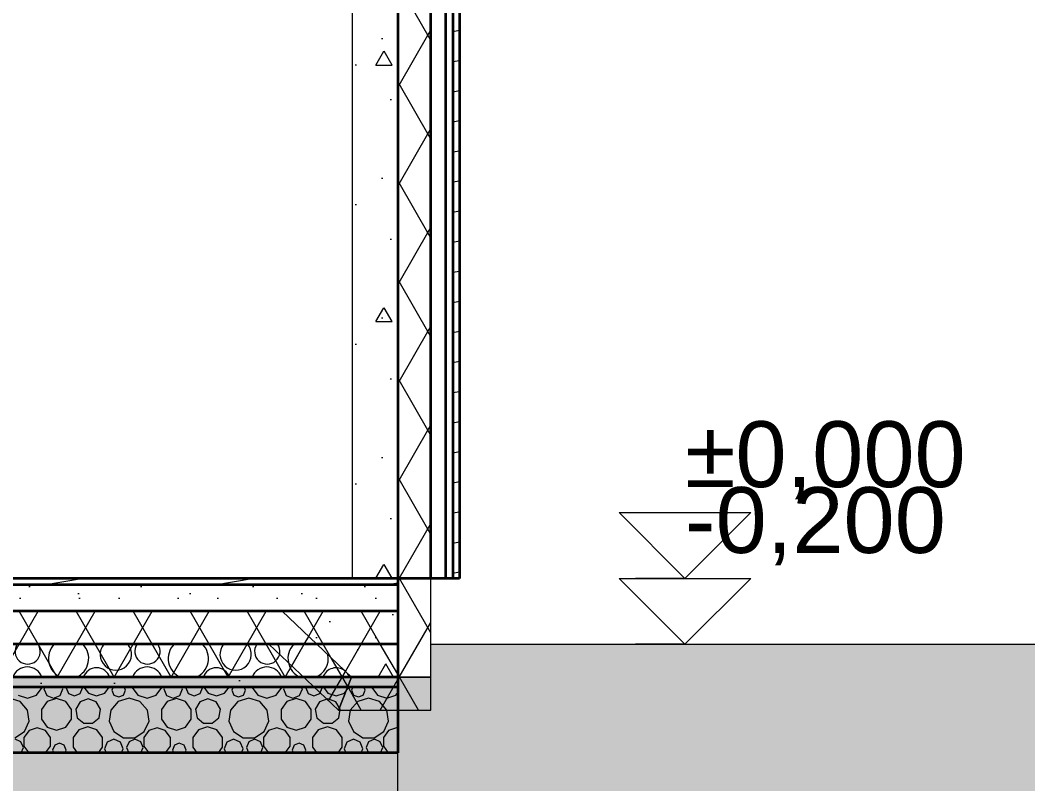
# Model space of a CAD drawing. Header units: millimetres. Extents: x 745166 to 884669, y -5000 to 15056.
# Drawn here: x 854712 to 857772, y -495 to 1825 of the extents above; entities that cross this region are included whole.
import ezdxf

# ---------------------------------------------------------------- set-up
doc = ezdxf.new("R2010")
doc.units = ezdxf.units.MM
doc.header["$MEASUREMENT"] = 0
doc.linetypes.add('Double Dashed', pattern=[1093.611073, 529.166651, -211.666656, 141.111112, -211.666656])
doc.linetypes.add('Wipeout_Contour', pattern=[1000, 0, -1000])
for name, color, linetype, lineweight in [('2D Drafting - General_Pen_No__1', 7, 'Continuous', 13), ('2D Drafting - General_Pen_No__142', 8, 'Continuous', 13), ('New_0_Pen_No__2', 8, 'Continuous', 15), ('New_2D Drafting - General_Pen_No__1', 7, 'Continuous', 13), ('New_Dimensioning - General_Pen_No__1', 7, 'Continuous', 13), ('New_Structural - Bearing_Pen_No__1', 7, 'Continuous', 13), ('New_Structural - Bearing_Pen_No__21', 7, 'Continuous', 35), ('New_Structural - Grid_Pen_No__1', 7, 'Continuous', 13)]:
    doc.layers.add(name, color=color, linetype=linetype, lineweight=lineweight)
doc.layers.add('2D Drafting - General_Pen_No__61', color=7, linetype='Continuous', lineweight=20, true_color=0x6a6a6a)
doc.layers.add('New_Structural - Bearing', color=7, linetype='Continuous')
doc.styles.add('GENERATED_STYLE_1', font='')
doc.styles.get('GENERATED_STYLE_1').set_extended_font_data('Arial')
pattern_1 = [(60, (1087092.23, 129.18), (-129.90381, 75), []), (120, (1087092.23, 129.18), (129.90381, 75), [])]
pattern_2 = [(10, (1087092.23, 129.18), (-15.628336, 88.632695), [])]
pattern_3 = [(0, (1087092.2, 129.2), (0, 623.5383), [60, -300]), (0, (1087272.2, 440.95), (0, 623.5383), [60, -300]), (60, (1087092.2, 129.2), (-540, 311.7692), [60, -300]), (60, (1087452.2, 129.2), (-540, 311.7692), [60, -300]), (120, (1087152.2, 129.2), (540, 311.7692), [60, -300]), (120, (1087512.2, 129.2), (540, 311.7692), [60, -300]), (0, (1087092.23, 189.18), (0, 120.000005), [0, -120.000005, 0, -180.00001]), (45, (1087152.23, 189.18), (-84.85282, 84.85282), [0, -90.000004, 0, -150.000006])]

# ---------------------------------------------------------------- blocks, each defined once
blk = doc.blocks.new('*X2', base_point=(1087092.2, 129.2))
at = {"layer": 'New_Structural - Bearing_Pen_No__1', "color": 7, "linetype": 'Continuous', "lineweight": 13}
for p, q in [((854761.9, -225.4), (854779.1, -201.7)), ((854779.1, -201.7), (854779.1, -200.8)), ((854786.8, -200.8), (854784.5, -206.2)), ((854784.5, -206.2), (854792.9, -226.4)), ((854833.3, -226.4), (854841.7, -206.2)), ((854841.7, -206.2), (854839.5, -200.8)), ((854852.6, -200.8), (854851.9, -202.7)), ((854851.9, -202.7), (854859.2, -220.4)), ((854894.7, -220.4), (854902, -202.7)), ((854902, -202.7), (854901.2, -200.8)), ((854905.8, -200.8), (854919.3, -219.4)), ((854969.3, -219.4), (854982.8, -200.8)), ((854995, -200.8), (854991, -210.4)), ((854991, -210.4), (854997.1, -225)), ((855026.3, -225), (855032.4, -210.4)), ((855032.4, -210.4), (855028.4, -200.8)), ((855052.8, -200.8), (855052.8, -201.7)), ((855052.8, -201.7), (855070, -225.4)), ((855125.6, -225.4), (855142.8, -201.7)), ((855142.8, -201.7), (855142.8, -200.8)), ((855150.5, -200.8), (855148.2, -206.2)), ((855148.2, -206.2), (855156.6, -226.4)), ((855197, -226.4), (855205.4, -206.2)), ((855205.4, -206.2), (855203.2, -200.8)), ((855216.3, -200.8), (855215.6, -202.7)), ((855215.6, -202.7), (855222.9, -220.4)), ((855258.4, -220.4), (855265.7, -202.7)), ((855265.7, -202.7), (855264.9, -200.8)), ((855269.5, -200.8), (855283, -219.4)), ((855333, -219.4), (855346.5, -200.8)), ((855358.7, -200.8), (855354.7, -210.4)), ((855354.7, -210.4), (855360.8, -225)), ((855390, -225), (855396.1, -210.4)), ((855396.1, -210.4), (855392.1, -200.8)), ((855416.5, -200.8), (855416.5, -201.7)), ((855416.5, -201.7), (855433.7, -225.4)), ((855489.3, -225.4), (855506.5, -201.7)), ((855506.5, -201.7), (855506.5, -200.8)), ((855514.2, -200.8), (855511.9, -206.2)), ((855511.9, -206.2), (855520.3, -226.4)), ((855560.7, -226.4), (855569.1, -206.2)), ((855569.1, -206.2), (855566.9, -200.8)), ((855580, -200.8), (855579.3, -202.7)), ((855579.3, -202.7), (855586.6, -220.4)), ((855622.1, -220.4), (855629.4, -202.7)), ((855629.4, -202.7), (855628.7, -200.8)), ((855633.2, -200.8), (855646.7, -219.4)), ((855696.7, -219.4), (855710.2, -200.8)), ((855722.4, -200.8), (855718.4, -210.4)), ((855718.4, -210.4), (855724.5, -225)), ((855753.7, -225), (855759.8, -210.4)), ((855759.8, -210.4), (855755.8, -200.8)), ((855780.2, -200.8), (855780.2, -201.7)), ((855780.2, -201.7), (855797.4, -225.4)), ((854712.3, -244.5), (854679.2, -234.8)), ((854706.3, -225.4), (854734.1, -234.4)), ((854734.9, -270.6), (854712.3, -244.5)), ((854734.1, -234.4), (854761.9, -225.4)), ((854792.9, -226.4), (854813.1, -234.8)), ((854822.8, -235.9), (854794.7, -245)), ((854813.1, -234.8), (854833.3, -226.4)), ((854850.8, -245), (854822.8, -235.9)), ((854859.2, -220.4), (854876.9, -227.8)), ((854876.9, -227.8), (854894.7, -220.4)), ((854918.8, -236.4), (854894.1, -245.4)), ((854943.5, -245.4), (854918.8, -236.4)), ((854919.3, -219.4), (854944.3, -227.5)), ((854944.3, -227.5), (854969.3, -219.4)), ((855009.8, -244.5), (854987.2, -270.6)), ((854997.1, -225), (855011.7, -231)), ((855042.9, -234.8), (855009.8, -244.5)), ((855011.7, -231), (855026.3, -225)), ((855076, -244.5), (855042.9, -234.8)), ((855070, -225.4), (855097.8, -234.4)), ((855098.6, -270.6), (855076, -244.5)), ((855097.8, -234.4), (855125.6, -225.4)), ((855156.6, -226.4), (855176.8, -234.8)), ((855186.5, -235.9), (855158.4, -245)), ((855176.8, -234.8), (855197, -226.4)), ((855214.5, -245), (855186.5, -235.9)), ((855222.9, -220.4), (855240.6, -227.8)), ((855240.6, -227.8), (855258.4, -220.4)), ((855282.5, -236.4), (855257.9, -245.4)), ((855307.2, -245.4), (855282.5, -236.4)), ((855283, -219.4), (855308, -227.5)), ((855308, -227.5), (855333, -219.4)), ((855373.5, -244.5), (855350.9, -270.6)), ((855360.8, -225), (855375.4, -231)), ((855406.6, -234.8), (855373.5, -244.5)), ((855375.4, -231), (855390, -225)), ((855439.7, -244.5), (855406.6, -234.8)), ((855433.7, -225.4), (855461.5, -234.4)), ((855462.3, -270.6), (855439.7, -244.5)), ((855461.5, -234.4), (855489.3, -225.4)), ((855520.3, -226.4), (855540.5, -234.8)), ((855550.2, -235.9), (855522.1, -245)), ((855540.5, -234.8), (855560.7, -226.4)), ((855578.2, -245), (855550.2, -235.9)), ((855586.6, -220.4), (855604.3, -227.8)), ((855604.3, -227.8), (855622.1, -220.4)), ((855646.2, -236.4), (855621.6, -245.4)), ((855670.9, -245.4), (855646.2, -236.4)), ((855646.7, -219.4), (855671.7, -227.5)), ((855671.7, -227.5), (855696.7, -219.4)), ((855737.2, -244.5), (855714.6, -270.6)), ((855724.5, -225), (855739.1, -231)), ((855770.3, -234.8), (855737.2, -244.5)), ((855739.1, -231), (855753.7, -225)), ((855803.4, -244.5), (855770.3, -234.8)), ((855797.4, -225.4), (855825.2, -234.4)), ((855826, -270.6), (855803.4, -244.5)), ((855825.2, -234.4), (855853, -225.4)), ((855853, -225.4), (855858.5, -217.8)), ((854739.8, -304.7), (854734.9, -270.6)), ((854794.7, -245), (854777.4, -268.8)), ((854777.4, -268.8), (854777.4, -298.3)), ((854868.1, -268.8), (854850.8, -245)), ((854868.1, -298.3), (854868.1, -268.8)), ((854894.1, -245.4), (854881, -268.1)), ((854881, -268.1), (854885.6, -293.9)), ((854956.6, -268.1), (854943.5, -245.4)), ((854952, -293.9), (854956.6, -268.1)), ((854987.2, -270.6), (854982.3, -304.7)), ((855103.5, -304.7), (855098.6, -270.6)), ((855158.4, -245), (855141.1, -268.8)), ((855141.1, -268.8), (855141.1, -298.3)), ((855231.8, -268.8), (855214.5, -245)), ((855231.8, -298.3), (855231.8, -268.8)), ((855257.9, -245.4), (855244.7, -268.1)), ((855244.7, -268.1), (855249.3, -293.9)), ((855320.3, -268.1), (855307.2, -245.4)), ((855315.7, -293.9), (855320.3, -268.1)), ((855350.9, -270.6), (855346, -304.7)), ((855467.2, -304.7), (855462.3, -270.6)), ((855522.1, -245), (855504.8, -268.8)), ((855504.8, -268.8), (855504.8, -298.3)), ((855595.6, -268.8), (855578.2, -245)), ((855595.6, -298.3), (855595.6, -268.8)), ((855621.6, -245.4), (855608.4, -268.1)), ((855608.4, -268.1), (855613, -293.9)), ((855684, -268.1), (855670.9, -245.4)), ((855679.4, -293.9), (855684, -268.1)), ((855714.6, -270.6), (855709.7, -304.7)), ((855830.9, -304.7), (855826, -270.6)), ((854725.5, -336.1), (854739.8, -304.7)), ((854777.4, -298.3), (854794.7, -322.2)), ((854850.8, -322.2), (854868.1, -298.3)), ((854885.6, -293.9), (854905.7, -310.8)), ((854931.9, -310.8), (854952, -293.9)), ((854982.3, -304.7), (854996.6, -336.1)), ((855089.2, -336.1), (855103.5, -304.7)), ((855141.1, -298.3), (855158.4, -322.2)), ((855214.5, -322.2), (855231.8, -298.3)), ((855249.3, -293.9), (855269.4, -310.8)), ((855295.6, -310.8), (855315.7, -293.9)), ((855346, -304.7), (855360.4, -336.1)), ((855452.9, -336.1), (855467.2, -304.7)), ((855504.8, -298.3), (855522.1, -322.2)), ((855578.2, -322.2), (855595.6, -298.3)), ((855613, -293.9), (855633.1, -310.8)), ((855659.3, -310.8), (855679.4, -293.9)), ((855709.7, -304.7), (855724.1, -336.1)), ((855816.6, -336.1), (855830.9, -304.7)), ((854696.4, -354.8), (854725.5, -336.1)), ((854739.3, -332.5), (854723.8, -353.8)), ((854764.3, -324.4), (854739.3, -332.5)), ((854789.3, -332.5), (854764.3, -324.4)), ((854804.8, -353.8), (854789.3, -332.5)), ((854794.7, -322.2), (854822.8, -331.3)), ((854822.8, -331.3), (854850.8, -322.2)), ((854890, -330.8), (854872.8, -354.5)), ((854917.8, -321.8), (854890, -330.8)), ((854905.7, -310.8), (854931.9, -310.8)), ((854945.6, -330.8), (854917.8, -321.8)), ((854962.8, -354.5), (854945.6, -330.8)), ((854996.6, -336.1), (855025.7, -354.8)), ((855060.2, -354.8), (855089.2, -336.1)), ((855103, -332.5), (855087.5, -353.8)), ((855128, -324.4), (855103, -332.5)), ((855153, -332.5), (855128, -324.4)), ((855168.5, -353.8), (855153, -332.5)), ((855158.4, -322.2), (855186.5, -331.3)), ((855186.5, -331.3), (855214.5, -322.2)), ((855253.7, -330.8), (855236.5, -354.5)), ((855281.5, -321.8), (855253.7, -330.8)), ((855269.4, -310.8), (855295.6, -310.8)), ((855309.3, -330.8), (855281.5, -321.8)), ((855326.5, -354.5), (855309.3, -330.8)), ((855360.4, -336.1), (855389.4, -354.8)), ((855423.9, -354.8), (855452.9, -336.1)), ((855466.7, -332.5), (855451.3, -353.8)), ((855491.7, -324.4), (855466.7, -332.5)), ((855516.7, -332.5), (855491.7, -324.4)), ((855532.2, -353.8), (855516.7, -332.5)), ((855522.1, -322.2), (855550.2, -331.3)), ((855550.2, -331.3), (855578.2, -322.2)), ((855617.4, -330.8), (855600.2, -354.5)), ((855645.2, -321.8), (855617.4, -330.8)), ((855633.1, -310.8), (855659.3, -310.8)), ((855673, -330.8), (855645.2, -321.8)), ((855690.2, -354.5), (855673, -330.8)), ((855724.1, -336.1), (855753.1, -354.8)), ((855787.6, -354.8), (855816.6, -336.1)), ((855830.4, -332.5), (855815, -353.8)), ((855855.4, -324.4), (855830.4, -332.5)), ((855858.5, -325.4), (855855.4, -324.4)), ((854714.7, -366.9), (854696.9, -359.6)), ((854722, -384.7), (854714.7, -366.9)), ((854723.8, -353.8), (854723.8, -380.1)), ((854804.8, -380.1), (854804.8, -353.8)), ((854872.8, -354.5), (854872.8, -383.7)), ((854962.8, -383.7), (854962.8, -354.5)), ((854996.8, -359.6), (854976.6, -368)), ((855017, -368), (854996.8, -359.6)), ((855025.7, -354.8), (855060.2, -354.8)), ((855042.9, -366.9), (855035.6, -384.7)), ((855060.6, -359.6), (855042.9, -366.9)), ((855078.4, -366.9), (855060.6, -359.6)), ((855085.7, -384.7), (855078.4, -366.9)), ((855087.5, -353.8), (855087.5, -380.1)), ((855168.5, -380.1), (855168.5, -353.8)), ((855236.5, -354.5), (855236.5, -383.7)), ((855326.5, -383.7), (855326.5, -354.5)), ((855360.5, -359.6), (855340.3, -368)), ((855380.7, -368), (855360.5, -359.6)), ((855389.4, -354.8), (855423.9, -354.8)), ((855406.6, -366.9), (855399.3, -384.7)), ((855424.3, -359.6), (855406.6, -366.9)), ((855442.1, -366.9), (855424.3, -359.6)), ((855449.4, -384.7), (855442.1, -366.9)), ((855451.3, -353.8), (855451.3, -380.1)), ((855532.2, -380.1), (855532.2, -353.8)), ((855600.2, -354.5), (855600.2, -383.7)), ((855690.2, -383.7), (855690.2, -354.5)), ((855724.2, -359.6), (855704, -368)), ((855744.4, -368), (855724.2, -359.6)), ((855753.1, -354.8), (855787.6, -354.8)), ((855770.3, -366.9), (855763, -384.7)), ((855788.1, -359.6), (855770.3, -366.9)), ((855805.8, -366.9), (855788.1, -359.6)), ((855813.1, -384.7), (855805.8, -366.9)), ((855815, -353.8), (855815, -380.1)), ((854715.3, -400.8), (854722, -384.7)), ((854723.8, -380.1), (854738.9, -400.8)), ((854789.7, -400.8), (854804.8, -380.1)), ((854817.1, -377.7), (854811, -392.4)), ((854811, -392.4), (854814.5, -400.8)), ((854831.7, -371.7), (854817.1, -377.7)), ((854846.3, -377.7), (854831.7, -371.7)), ((854852.4, -392.4), (854846.3, -377.7)), ((854848.9, -400.8), (854852.4, -392.4)), ((854872.8, -383.7), (854885.2, -400.8)), ((854950.4, -400.8), (854962.8, -383.7)), ((854976.6, -368), (854968.2, -388.2)), ((854968.2, -388.2), (854973.4, -400.8)), ((855025.4, -388.2), (855017, -368)), ((855020.2, -400.8), (855025.4, -388.2)), ((855035.6, -384.7), (855042.3, -400.8)), ((855079, -400.8), (855085.7, -384.7)), ((855087.5, -380.1), (855102.6, -400.8)), ((855153.4, -400.8), (855168.5, -380.1)), ((855180.8, -377.7), (855174.7, -392.4)), ((855174.7, -392.4), (855178.2, -400.8)), ((855195.4, -371.7), (855180.8, -377.7)), ((855210, -377.7), (855195.4, -371.7)), ((855216.1, -392.4), (855210, -377.7)), ((855212.6, -400.8), (855216.1, -392.4)), ((855236.5, -383.7), (855248.9, -400.8)), ((855314.1, -400.8), (855326.5, -383.7)), ((855340.3, -368), (855331.9, -388.2)), ((855331.9, -388.2), (855337.2, -400.8)), ((855389.1, -388.2), (855380.7, -368)), ((855383.9, -400.8), (855389.1, -388.2)), ((855399.3, -384.7), (855406, -400.8)), ((855442.7, -400.8), (855449.4, -384.7)), ((855451.3, -380.1), (855466.3, -400.8)), ((855517.1, -400.8), (855532.2, -380.1)), ((855544.5, -377.7), (855538.4, -392.4)), ((855538.4, -392.4), (855541.9, -400.8)), ((855559.1, -371.7), (855544.5, -377.7)), ((855573.7, -377.7), (855559.1, -371.7)), ((855579.8, -392.4), (855573.7, -377.7)), ((855576.3, -400.8), (855579.8, -392.4)), ((855600.2, -383.7), (855612.6, -400.8)), ((855677.8, -400.8), (855690.2, -383.7)), ((855704, -368), (855695.6, -388.2)), ((855695.6, -388.2), (855700.9, -400.8)), ((855752.8, -388.2), (855744.4, -368)), ((855747.6, -400.8), (855752.8, -388.2)), ((855763, -384.7), (855769.7, -400.8)), ((855806.4, -400.8), (855813.1, -384.7)), ((855815, -380.1), (855830, -400.8))]:
    blk.add_line(p, q, dxfattribs=at)
blk = doc.blocks.new('*X7', base_point=(1087092.2, 129.2))
at = {"layer": 'New_0_Pen_No__2', "color": 8, "linetype": 'Continuous', "lineweight": 15}
for centre, radius, start, end in [((854735.1, -92.8), 38.4, 145.1213, 34.8787), ((854859.2, -114), 61.2, 135.0992, 248.0889), ((854859.2, -114), 61.2, 291.9111, 44.9008), ((855002.8, -101.6), 47.7, 139.864, 40.136), ((855098.8, -92.8), 38.4, 145.1213, 34.8787), ((855222.9, -114), 61.2, 135.0992, 248.0889), ((855222.9, -114), 61.2, 291.9111, 44.9008), ((855366.5, -101.6), 47.7, 139.864, 40.136), ((855462.5, -92.8), 38.4, 145.1213, 34.8787), ((855586.6, -114), 61.2, 135.0992, 248.0889), ((855586.6, -114), 61.2, 291.9111, 10.4637), ((854734.1, -187.1), 47.3, 20.1486, 159.8514), ((854944.3, -185), 42.6, 19.3918, 160.6082), ((855097.8, -187.1), 47.3, 20.1486, 159.8514), ((855308, -185), 42.6, 19.3918, 160.6082), ((855461.5, -187.1), 47.3, 20.1486, 159.8514), ((855671.7, -185), 42.6, 50.9019, 160.6082), ((855671.7, -185), 42.6, 19.3918, 42.2022)]:
    blk.add_arc(centre, radius, start, end, dxfattribs=at)

msp = doc.modelspace()

# ---------------------------------------------------------------- hatches: boundary and pattern name
at = {"layer": '2D Drafting - General_Pen_No__1', "linetype": 'Continuous', "lineweight": 13}
h = msp.add_hatch(dxfattribs=at)
h.set_pattern_fill('Batt_Insulation_0005', style=0, pattern_type=2)
h.set_pattern_definition(pattern_1)
h.paths.add_polyline_path([(855959.1, 129.2), (855858.8, 129.2), (855858.8, -170.8), (855959.1, -170.8)])
at = {"layer": 'New_2D Drafting - General_Pen_No__1', "linetype": 'Continuous', "lineweight": 13}
h = msp.add_hatch(dxfattribs=at)
h.set_pattern_fill('Batt_Insulation_0005', style=0, pattern_type=2)
h.set_pattern_definition(pattern_1)
h.paths.add_polyline_path([(855507.4, 29.2), (851929.6, 29.2), (851824.1, -70.8), (855612.9, -70.8)])
h = msp.add_hatch(dxfattribs=at)
h.set_pattern_fill('Batt_Insulation_0005', style=0, pattern_type=2)
h.set_pattern_definition(pattern_1)
h.paths.add_polyline_path([(855718.5, -170.8), (855612.9, -70.8), (855467.5, -70.8), (855678.7, -270.8)])
h = msp.add_hatch(dxfattribs=at)
h.set_pattern_fill('Batt_Insulation_0005', style=0, pattern_type=2)
h.set_pattern_definition(pattern_1)
h.paths.add_polyline_path([(855958.7, -170.8), (855718.5, -170.8), (855678.7, -270.8), (855958.7, -270.8)])
at = {"layer": 'New_Structural - Bearing', "linetype": 'Continuous', "lineweight": 0, "true_color": 0x000000}
h = msp.add_hatch(dxfattribs=at)
h.set_pattern_fill('Lightweight_Concrete_0005', color=18, style=0, pattern_type=2)
h.set_pattern_definition([(0, (1087092.2, 129.2), (0, 779.4229), [48.75, -401.25]), (0, (1087317.2, 518.9), (0, 779.4229), [48.75, -401.25]), (60, (1087092.2, 129.2), (-675, 389.7114), [48.75, -401.25]), (60, (1087542.2, 129.2), (-675, 389.7114), [48.75, -401.25]), (120, (1087141, 129.2), (675, 389.7114), [48.75, -401.25]), (120, (1087591, 129.2), (675, 389.7114), [48.75, -401.25]), (0, (1087092.23, 204.18), (0, 150), [0, -150, 0, -225]), (45, (1087167.23, 204.18), (-106.06602, 106.06602), [0, -112.5, 0, -187.5])])
h.paths.add_polyline_path([(855858.5, 3594.2), (855718.5, 3594.2), (855718.5, 129.2), (855858.5, 129.2)])
h = msp.add_hatch(dxfattribs=at)
h.set_pattern_fill('Batt_Insulation_0005', color=18, style=0, pattern_type=2)
h.set_pattern_definition(pattern_1)
h.paths.add_polyline_path([(855958.5, 3594.2), (855858.5, 3594.2), (855858.5, 129.2), (855958.5, 129.2)])
h = msp.add_hatch(dxfattribs=at)
h.set_pattern_fill('Wood_0005', color=18, style=0, pattern_type=2)
h.set_pattern_definition(pattern_2)
h.paths.add_polyline_path([(856025.5, 129.2), (856046.5, 129.2), (856046.5, 3594.2), (856025.5, 3594.2)])
h = msp.add_hatch(dxfattribs=at)
h.set_pattern_fill('Structural_Concrete_0005', color=18, style=0, pattern_type=2)
h.set_pattern_definition(pattern_3)
h.paths.add_polyline_path([(851578.5, 109.2), (851578.5, 29.2), (855858.5, 29.2), (855858.5, 109.2)])
h = msp.add_hatch(dxfattribs=at)
h.set_pattern_fill('Batt_Insulation_0005', color=18, style=0, pattern_type=2)
h.set_pattern_definition(pattern_1)
h.paths.add_polyline_path([(851578.5, 29.2), (851578.5, -70.8), (855858.5, -70.8), (855858.5, 29.2)])
h = msp.add_hatch(dxfattribs=at)
h.set_pattern_fill('Batt_Insulation_0005', color=18, style=0, pattern_type=2)
h.set_pattern_definition(pattern_1)
h.paths.add_polyline_path([(851578.5, -70.8), (851578.5, -170.8), (855858.5, -170.8), (855858.5, -70.8)])
h = msp.add_hatch(dxfattribs=at)
h.set_pattern_fill('Cut_Stone_0005', color=18, style=0, pattern_type=2)
h.set_pattern_definition([(45, (1087092.23, 479.18), (-111.36932, 111.36932), [0, -105, 0, -157.5]), (110, (1087442.23, 479.18), (148.00159, 53.86817), [0, -77, 0, -133])])
h.paths.add_polyline_path([(851578.5, -170.8), (851578.5, -200.8), (855858.5, -200.8), (855858.5, -170.8)])

# ---------------------------------------------------------------- linework, layer by layer
at = {"layer": '2D Drafting - General_Pen_No__1', "color": 7, "linetype": 'Continuous', "lineweight": 13, "flags": 128}
msp.add_lwpolyline([(855959.1, 129.2), (855858.8, 129.2), (855858.8, -170.8), (855959.1, -170.8)], close=True, dxfattribs=at)
at = {"layer": 'New_0_Pen_No__2', "color": 7, "linetype": 'Continuous', "lineweight": 13, "flags": 128}
msp.add_lwpolyline([(851824.1, -70.8), (851718.5, -170.8), (855718.5, -170.8), (855612.9, -70.8)], close=True, dxfattribs=at)
at = {"layer": 'New_2D Drafting - General_Pen_No__1', "color": 7, "linetype": 'Continuous', "lineweight": 13, "flags": 128}
for points in [[(855507.4, 29.2), (851929.6, 29.2), (851824.1, -70.8), (855612.9, -70.8)], [(855718.5, -170.8), (855612.9, -70.8), (855467.5, -70.8), (855678.7, -270.8)], [(855958.7, -170.8), (855718.5, -170.8), (855678.7, -270.8), (855958.7, -270.8)]]:
    msp.add_lwpolyline(points, close=True, dxfattribs=at)
at = {"layer": 'New_Dimensioning - General_Pen_No__1', "color": 7, "linetype": 'Continuous', "lineweight": 13}
for p, q in [((856730.7, 129.2), (856530.7, 329.2)), ((856530.7, 329.2), (856930.7, 329.2)), ((856930.7, 329.2), (856730.7, 129.2)), ((856730.7, -70.8), (856530.7, 129.2)), ((856530.7, 129.2), (856930.7, 129.2)), ((856730.7, 129.2), (856580.7, 129.2)), ((856930.7, 129.2), (856730.7, -70.8)), ((856730.7, 129.2), (856880.7, 129.2)), ((856730.7, -70.8), (856580.7, -70.8)), ((856730.7, -70.8), (856880.7, -70.8))]:
    msp.add_line(p, q, dxfattribs=at)
at = {"layer": 'New_Structural - Bearing_Pen_No__21', "color": 7, "linetype": 'Continuous', "lineweight": 35}
for p, q in [((855858.5, 3594.2), (855858.5, 129.2)), ((855958.5, 3594.2), (855958.5, 129.2)), ((856003.5, 3594.2), (856003.5, 129.2)), ((856025.5, 3594.2), (856025.5, 129.2)), ((856046.5, 3594.2), (856046.5, 129.2)), ((855718.5, 3029.2), (855718.5, 129.2)), ((855858.5, 109.2), (851578.5, 109.2)), ((855858.5, 29.2), (851578.5, 29.2)), ((855858.5, -70.8), (851578.5, -70.8)), ((855858.5, -170.8), (851578.5, -170.8)), ((855858.5, -200.8), (851578.5, -200.8)), ((855858.5, -400.8), (851578.5, -400.8))]:
    msp.add_line(p, q, dxfattribs=at)
at = {"layer": 'New_Structural - Bearing_Pen_No__21', "color": 7, "linetype": 'Continuous', "lineweight": 35, "flags": 128}
for points in [[(856046.5, 129.2), (856025.5, 129.2), (856003.5, 129.2), (855958.5, 129.2), (855858.5, 129.2)], [(855858.5, 129.2), (855858.5, 109.2), (855858.5, 29.2), (855858.5, -70.8), (855858.5, -170.8), (855858.5, -200.8), (855858.5, -400.8)]]:
    msp.add_lwpolyline(points, dxfattribs=at)
at = {"layer": 'New_Structural - Grid_Pen_No__1', "color": 7, "linetype": 'Double Dashed', "lineweight": 13}
msp.add_line((855858.5, -870.8), (855858.5, 129.2), dxfattribs=at)

# ---------------------------------------------------------------- block references
at = {"layer": 'New_0_Pen_No__2', "color": 8, "linetype": 'Continuous', "lineweight": 15}
msp.add_blockref('*X7', (1087092.2, 129.2), dxfattribs=at)
at = {"layer": 'New_Structural - Bearing', "lineweight": 0}
msp.add_blockref('*X2', (1087092.2, 129.2), dxfattribs=at)

# ---------------------------------------------------------------- texts
at = {"layer": 'New_Dimensioning - General_Pen_No__1', "color": 7, "lineweight": 13, "char_height": 200, "attachment_point": 7, "style": 'GENERATED_STYLE_1'}
for s, insert in [('\\A1;{\\pql;\\fArial|b0|i0|c0|p34;±0,000}', (856730.7, 369.2)), ('\\A1;{\\pql;\\fArial|b0|i0|c0|p34;-0,200}', (856730.7, 169.2))]:
    msp.add_mtext(s, dxfattribs=dict(at, insert=insert))

# ---------------------------------------------------------------- next in the draw order: wipeouts: each hides what was drawn before it
at = {"color": 254, "linetype": 'Wipeout_Contour', "lineweight": 0, "ltscale": 26431299.30616915}
msp.add_wipeout([(851718.5, 2579.2), (851818.5, 2579.2), (851818.5, 2573.2), (852704, 2573.2), (852704, 2579.2), (852749, 2579.2), (852749, 2573.2), (854706.5, 2573.2), (854706.5, 2516.2), (854586.5, 2516.2), (854586.5, 2459.2), (852149.6, 2459.2), (852115.2, 2457.4), (852084.2, 2452.5), (852053.9, 2444.3), (852024.6, 2433.1), (851996.6, 2418.8), (851970.3, 2401.7), (851945.9, 2382), (851923.7, 2359.8), (851903.9, 2335.4), (851886.8, 2309.1), (851872.6, 2281.1), (851861.3, 2251.8), (851853.2, 2221.5), (851848.3, 2190.5), (851846.5, 2156), (851846.5, 129.2), (855718.5, 129.2), (855718.5, 3029.2), (851718.5, 3029.2)], dxfattribs=at).dxf.layer = 'New_Structural - Bearing'

# ---------------------------------------------------------------- next in the draw order: hatches: boundary and pattern name
at = {"layer": '2D Drafting - General_Pen_No__142', "linetype": 'Continuous', "lineweight": 13}
h = msp.add_hatch(dxfattribs=at)
h.set_pattern_fill('Structural_Concrete_0005', color=8, style=0, pattern_type=2)
h.set_pattern_definition(pattern_3)
h.paths.add_polyline_path([(851578.5, 129.2), (855401.8, 129.2), (855858.5, 129.2), (855858.5, 29.2), (855858.5, -170.8), (855718.5, -170.8), (855507.4, 29.2), (851929.6, 29.2), (851718.5, -170.8), (851578.5, -170.8)])
at = {"layer": '2D Drafting - General_Pen_No__61', "linetype": 'Continuous', "lineweight": 20, "true_color": 0x6a6a6a}
h = msp.add_hatch(dxfattribs=at)
h.set_pattern_fill('Dashed_0005', color=251, style=0, pattern_type=2)
h.set_pattern_definition([(45, (1087092.23, 129.18), (-183.84776, 183.84776), [195, -65]), (45, (1087092.23, 313.03), (-183.84776, 183.84776), [195, -65])])
h.paths.add_polyline_path([(847563.5, -70.7), (847563.5, 129.2), (851478.3, 129.2), (851478.3, -170.8), (855959.1, -170.8), (855959.1, -70.8), (857409.4, -70.8), (858292.8, -70.8), (874584.7, -70.8), (884668.6, -70.8), (884668.6, -782.9), (884668.6, -5000), (846539.1, -5000), (846535.3, -70.5)])
at = {"layer": 'New_Structural - Bearing', "linetype": 'Continuous', "lineweight": 0, "true_color": 0x000000}
h = msp.add_hatch(dxfattribs=at)
h.set_pattern_fill('Wood_0005', color=18, style=0, pattern_type=2)
h.set_pattern_definition(pattern_2)
h.paths.add_polyline_path([(851578.5, 129.2), (851578.5, 109.2), (855858.5, 109.2), (855858.5, 129.2)])

# ---------------------------------------------------------------- next in the draw order: linework, layer by layer
at = {"layer": '2D Drafting - General_Pen_No__1', "color": 7, "linetype": 'Continuous', "lineweight": 13, "flags": 128}
for points in [[(847563.5, -70.7), (847563.5, 129.2), (851478.3, 129.2), (851478.3, -170.8), (855959.1, -170.8), (855959.1, -70.8), (857409.4, -70.8), (858292.8, -70.8), (874584.7, -70.8), (884668.6, -70.8), (884668.6, -782.9), (884668.6, -5000), (846539.1, -5000), (846535.3, -70.5)], [(851578.5, 129.2), (855401.8, 129.2), (855858.5, 129.2), (855858.5, 29.2), (855858.5, -170.8), (855718.5, -170.8), (855507.4, 29.2), (851929.6, 29.2), (851718.5, -170.8), (851578.5, -170.8)]]:
    msp.add_lwpolyline(points, close=True, dxfattribs=at)
at = {"layer": 'New_Structural - Bearing_Pen_No__21', "color": 7, "linetype": 'Continuous', "lineweight": 35}
msp.add_line((855858.5, 129.2), (855718.5, 129.2), dxfattribs=at)
at = {"layer": 'New_Structural - Bearing_Pen_No__21', "color": 7, "linetype": 'Continuous', "lineweight": 35, "flags": 128}
msp.add_lwpolyline([(855718.5, 129.2), (851793.5, 129.2), (851763.5, 129.2), (851578.5, 129.2)], dxfattribs=at)

doc.saveas('drawing.dxf')
